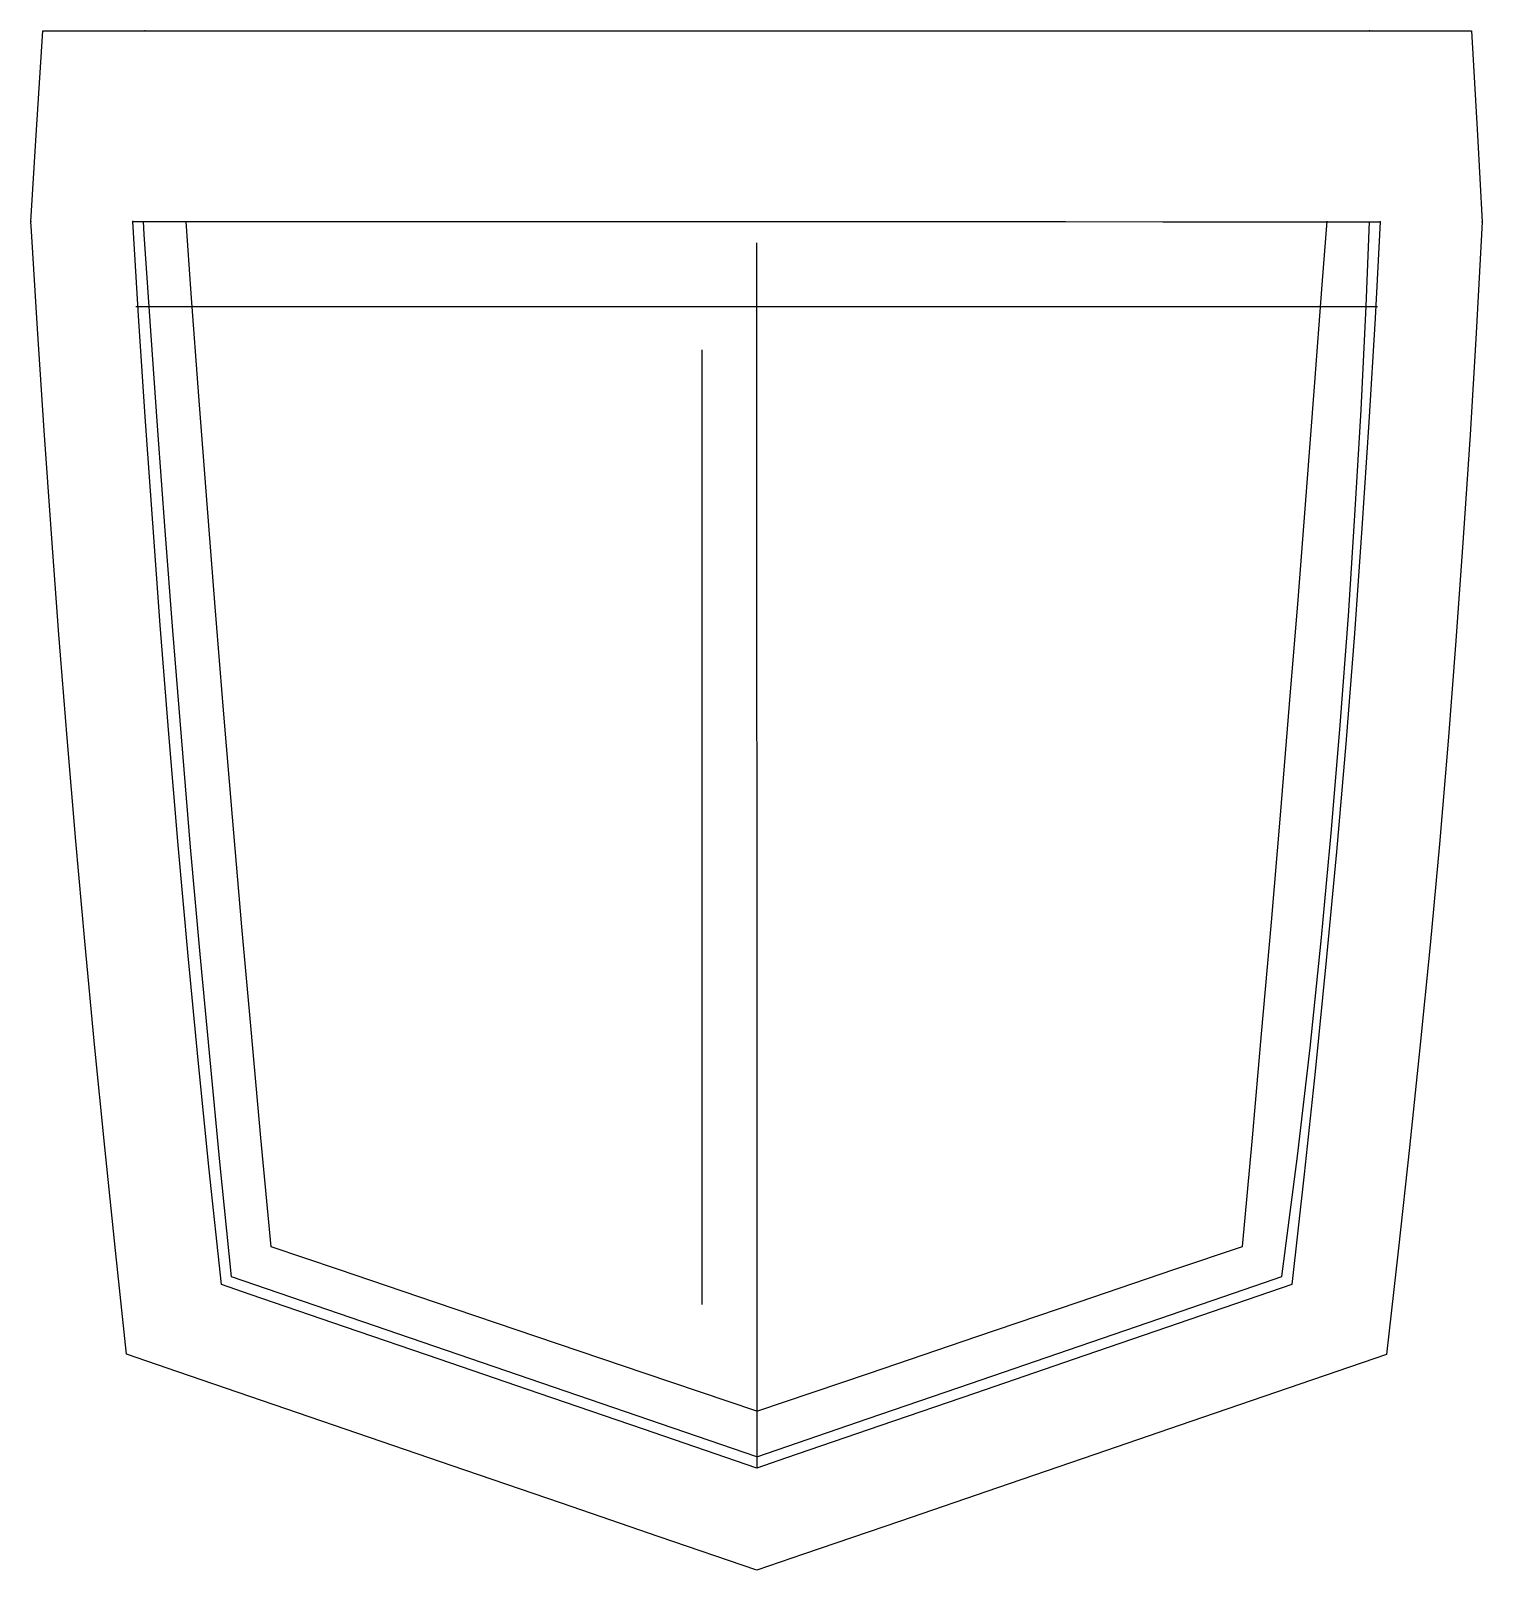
# Model space of a CAD drawing. Extents: x -2273 to -2055, y -559 to -328.
import ezdxf

# ---------------------------------------------------------------- set-up
doc = ezdxf.new("R2010")
doc.units = 0
for name, color, linetype in [('1', 1, 'Continuous'), ('14', 3, 'Continuous'), ('4', 2, 'Continuous'), ('7', 7, 'Continuous'), ('8', 6, 'Continuous')]:
    doc.layers.add(name, color=color, linetype=linetype)

msp = doc.modelspace()

# ---------------------------------------------------------------- linework, layer by layer
at = {"layer": '1'}
msp.add_lwpolyline([(-2163.905029, -558.615074), (-2178.522859, -553.605878), (-2193.183418, -548.582039), (-2207.664234, -543.619793), (-2221.935861, -538.729231), (-2236.207477, -533.838673), (-2250.62734, -528.897322), (-2258.334808, -526.25618), (-2259.973578, -510.751678), (-2261.570459, -495.239898), (-2263.10186, -479.870826), (-2264.572959, -464.406312), (-2265.916056, -449.439489), (-2267.215005, -433.959608), (-2268.434421, -418.473183), (-2269.55455, -403.415978), (-2270.639295, -387.91965), (-2271.640258, -372.691717), (-2272.558002, -358.0551), (-2272.644043, -356.644249), (-2272.644043, -356.644249), (-2271.837716, -343.693851), (-2270.816803, -328.069382), (-2255.550995, -328.070412), (-2255.151103, -328.070439), (-2240.047812, -328.071467), (-2224.944526, -328.072501), (-2209.801992, -328.073541), (-2194.698694, -328.074579), (-2179.4583, -328.075624), (-2164.355031, -328.076659), (-2149.088548, -328.077705), (-2133.985276, -328.07874), (-2118.882008, -328.07978), (-2103.480614, -328.080846), (-2088.377322, -328.08189), (-2073.351463, -328.082918), (-2072.17514, -328.083), (-2058.404325, -328.08393), (-2056.912079, -328.083534), (-2056.00015, -343.708362), (-2055.291901, -356.659164), (-2055.291901, -356.659164), (-2055.393552, -358.572268), (-2056.211399, -373.333187), (-2057.116604, -388.568336), (-2058.122056, -404.007253), (-2059.224881, -419.439623), (-2060.394812, -434.445191), (-2061.704744, -449.861321), (-2063.103294, -464.992393), (-2064.6323, -480.388382), (-2066.202787, -495.328748), (-2067.852184, -510.407831), (-2069.645844, -526.288681), (-2084.372966, -531.339398), (-2098.927012, -536.330737), (-2113.31123, -541.263826), (-2127.865295, -546.255166), (-2142.419366, -551.246512), (-2156.910259, -556.216198)], close=True, dxfattribs=at)
at = {"layer": '14'}
msp.add_lwpolyline([(-2163.907013, -543.309937), (-2180.914457, -537.48188), (-2196.525677, -532.132277), (-2211.484057, -527.006386), (-2225.502653, -522.202539), (-2239.791084, -517.306224), (-2244.102783, -515.828705), (-2245.908043, -498.638071), (-2247.555792, -482.243694), (-2249.060433, -466.597434), (-2250.565712, -450.041825), (-2251.976529, -433.334992), (-2253.254696, -417.103333), (-2254.386334, -401.832209), (-2255.454977, -386.581142), (-2256.449142, -371.573503), (-2257.374115, -356.645279), (-2257.374115, -356.645279), (-2257.374115, -356.645279), (-2237.381204, -356.646651), (-2221.353523, -356.64775), (-2202.332676, -356.649055), (-2185.679274, -356.650198), (-2168.341728, -356.651387), (-2150.867341, -356.652586), (-2133.803453, -356.653757), (-2117.697376, -356.654862), (-2103.096415, -356.655864), (-2087.795638, -356.656913), (-2073.797581, -356.657874), (-2070.554962, -356.658096), (-2070.554962, -356.658096), (-2070.554962, -356.658096), (-2071.336639, -371.093319), (-2072.269193, -386.683339), (-2073.303097, -402.542222), (-2074.423176, -418.311949), (-2075.714267, -434.873383), (-2077.112093, -451.054465), (-2078.645646, -467.322593), (-2080.321355, -483.944706), (-2081.955665, -499.298676), (-2083.814087, -515.84198), (-2100.799688, -521.667221), (-2116.390855, -527.01424), (-2131.330026, -532.137654), (-2145.330619, -536.939182), (-2159.600696, -541.83313)], close=True, dxfattribs=at)
at = {"layer": '4'}
for p in [(-2255.550995, -328.070412), (-2072.17514, -328.083), (-2272.644043, -356.644249), (-2257.374115, -356.645279), (-2257.374115, -356.645279), (-2070.554962, -356.658096), (-2070.554962, -356.658096), (-2055.291901, -356.659164)]:
    msp.add_point(p, dxfattribs=at)
at = {"layer": '7'}
msp.add_line((-2172.134857, -375.838623), (-2172.134857, -518.840256), dxfattribs=at)
at = {"layer": '8'}
for points in [[(-2242.611542, -514.682312), (-2244.330603, -497.460186), (-2245.805341, -482.178691), (-2247.281918, -466.332287), (-2248.70464, -450.334337), (-2250.093034, -433.830282), (-2251.369407, -417.878552), (-2252.516941, -402.899139), (-2253.620417, -387.90655), (-2254.674737, -372.995599), (-2255.649174, -358.577439), (-2255.774841, -356.645432)], [(-2236.6539, -510.169983), (-2238.175469, -493.850609), (-2239.651286, -477.65446), (-2241.019401, -462.279707), (-2242.439884, -445.817839), (-2243.77384, -429.790389), (-2245.022002, -414.3227), (-2246.279178, -398.307664), (-2247.466579, -382.785719), (-2248.614724, -367.389474), (-2249.395142, -356.645889)], [(-2091.18103, -510.127411), (-2089.707561, -493.860165), (-2088.32161, -478.269977), (-2086.866388, -461.580808), (-2085.502098, -445.554237), (-2084.128732, -428.935002), (-2082.871163, -413.302713), (-2081.596125, -397.084502), (-2080.389555, -381.409937), (-2079.234513, -366.095747), (-2078.531952, -356.594162)], [(-2085.280762, -514.63974), (-2082.965234, -496.595283), (-2081.063515, -480.380611), (-2079.341407, -463.870097), (-2077.839189, -447.686635), (-2076.544435, -432.073106), (-2075.334028, -415.688593), (-2074.347364, -400.640719), (-2073.434705, -384.816736), (-2072.667569, -369.295173), (-2072.158356, -356.657944)], [(-2163.96347, -359.826698), (-2163.958575, -377.342548), (-2163.953858, -393.885618), (-2163.949142, -410.152073), (-2163.944445, -426.070529), (-2163.939395, -442.85478), (-2163.934638, -458.320179), (-2163.929262, -475.380538), (-2163.923992, -491.770596), (-2163.919049, -506.894512), (-2163.91416, -521.653649), (-2163.909276, -536.200497), (-2163.90686, -543.309937)], [(-2256.907349, -369.358063), (-2241.420543, -369.359131), (-2225.932261, -369.360198), (-2210.717998, -369.361243), (-2195.589743, -369.362281), (-2180.544548, -369.363311), (-2165.416293, -369.36435), (-2150.087624, -369.365413), (-2134.959355, -369.366458), (-2119.67524, -369.36749), (-2104.547016, -369.368497), (-2089.460715, -369.369518), (-2074.492057, -369.370556), (-2070.960846, -369.370804)], [(-2163.910065, -534.815979), (-2180.781786, -529.099751), (-2196.876526, -523.646768), (-2212.026118, -518.514006), (-2226.539147, -513.596915), (-2236.6539, -510.169983)], [(-2163.910065, -534.815979), (-2147.047013, -529.087718), (-2130.960547, -523.623257), (-2115.818741, -518.479691), (-2101.313167, -513.552248), (-2091.203613, -510.118103)], [(-2163.907013, -541.620483), (-2242.611542, -514.682312)], [(-2163.907013, -541.620483), (-2147.232425, -535.898568), (-2131.926736, -530.646392), (-2117.261105, -525.613854), (-2101.955403, -520.361674), (-2087.896822, -515.537446), (-2085.280762, -514.63974)]]:
    msp.add_lwpolyline(points, dxfattribs=at)

doc.saveas('drawing.dxf')
